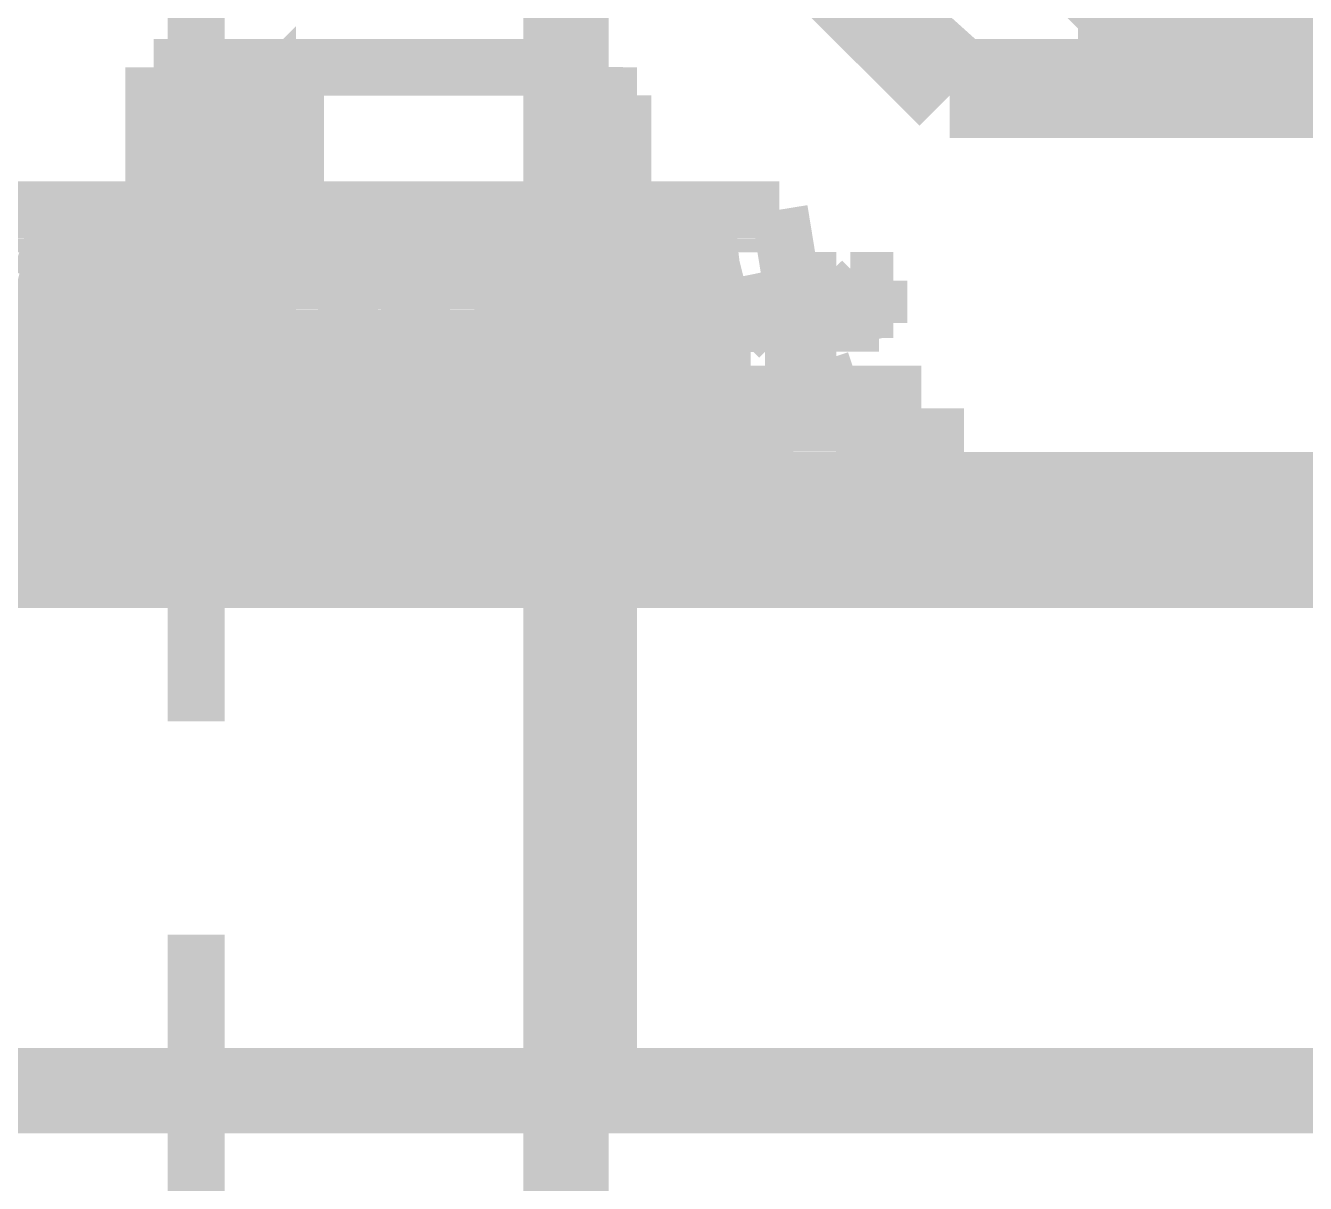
# Model space of a CAD drawing. Extents: x 0.1 to 11.6, y 0.3 to 16.2.
# Drawn here: x 8.0917 to 8.2417, y 13.2558 to 13.3916 of the extents above; entities that cross this region are included whole.
import ezdxf

# ---------------------------------------------------------------- set-up
doc = ezdxf.new("R2010")
doc.units = 0
doc.header["$MEASUREMENT"] = 0

msp = doc.modelspace()

# ---------------------------------------------------------------- linework, layer by layer
at = {"color": 0}
for points, const_width in [([(8.155, 13.25), (8.155, 13.9)], 0.01), ([(8.23167, 13.3867), (8.23167, 13.525)], 0.01), ([(8.11165, 13.4367), (8.11165, 13.3867)], 0.00667), ([(8.21669, 13.3834), (8.21832, 13.3834), (8.22, 13.385), (8.22, 13.3867), (8.22, 13.3883), (8.22, 13.39), (8.22, 13.3917), (8.22, 13.3933), (8.21832, 13.395), (8.21832, 13.3967), (8.21832, 13.3983), (8.21669, 13.3983), (8.21669, 13.4), (8.21669, 13.4017)], 0.01), ([(8.18332, 13.4), (8.19997, 13.3834)], 0.01), ([(8.185, 13.4017), (8.20167, 13.3867)], 0.00667), ([(8.21832, 13.3867), (8.22, 13.3867), (8.22168, 13.3867), (8.22168, 13.3883), (8.22168, 13.39), (8.22168, 13.3917), (8.22168, 13.3933), (8.22, 13.395), (8.22, 13.3967), (8.22, 13.3983), (8.21832, 13.3983), (8.21832, 13.4), (8.21832, 13.4017)], 0.00667), ([(8.22667, 13.3983), (8.22667, 13.3967), (8.22835, 13.3967), (8.22835, 13.395), (8.22999, 13.395)], 0.01), ([(8.22999, 13.395), (8.23167, 13.395)], 0.01), ([(8.22999, 13.395), (8.22999, 13.3834)], 0.01), ([(8.23167, 13.395), (8.22999, 13.395)], 0.01), ([(8.24001, 13.3967), (8.24001, 13.39)], 0.00667), ([(8.24669, 13.3834), (8.24501, 13.3834), (8.24333, 13.3834), (8.24333, 13.385), (8.24333, 13.3867), (8.24164, 13.3867), (8.24164, 13.3883), (8.24164, 13.39), (8.24164, 13.3917), (8.24164, 13.3933), (8.24164, 13.395)], 0.00667), ([(8.24669, 13.3867), (8.24501, 13.3867), (8.24333, 13.3867), (8.24333, 13.3883), (8.24333, 13.39), (8.24164, 13.39), (8.24164, 13.3917), (8.24164, 13.3933), (8.24164, 13.395)], 0.00667), ([(8.25667, 13.39), (8.24001, 13.39)], 0.00667), ([(8.11664, 13.3783), (8.11664, 13.38), (8.11664, 13.3817), (8.11833, 13.3817), (8.12001, 13.3834), (8.12001, 13.3817), (8.12169, 13.3817), (8.12332, 13.3817), (8.12332, 13.38), (8.12332, 13.3783)], 0.00667), ([(8.23167, 13.3867), (8.22999, 13.3867)], 0.01), ([(8.23167, 13.3867), (8.23335, 13.385), (8.23503, 13.3834)], 0.01), ([(8.10667, 13.3867), (8.13336, 13.3867)], 0.00667), ([(8.10667, 13.3867), (8.10667, 13.385)], 0.00667), ([(8.11165, 13.385), (8.11003, 13.3867)], 0.00667), ([(8.13336, 13.3867), (8.16, 13.3867)], 0.00667), ([(8.15668, 13.3867), (8.155, 13.385)], 0.00667), ([(8.16, 13.385), (8.16, 13.3867)], 0.00667), ([(8.20167, 13.3867), (8.20335, 13.3867), (8.20665, 13.3867), (8.21001, 13.3867), (8.21332, 13.3867), (8.21832, 13.3867)], 0.00667), ([(8.22999, 13.3867), (8.21832, 13.3867)], 0.00667), ([(8.23503, 13.3867), (8.23167, 13.3867)], 0.00667), ([(8.23167, 13.3867), (8.23335, 13.3867)], 0.00667), ([(8.23503, 13.3867), (8.28331, 13.3867)], 0.00667), ([(8.10667, 13.385), (8.10667, 13.37)], 0.00667), ([(8.11165, 13.385), (8.11165, 13.3417)], 0.00667), ([(8.155, 13.3417), (8.155, 13.385)], 0.00667), ([(8.16, 13.3834), (8.16, 13.385)], 0.00667), ([(8.19997, 13.3834), (8.20167, 13.3834), (8.20503, 13.3834), (8.20833, 13.3834), (8.21001, 13.3834), (8.21164, 13.3834), (8.21669, 13.3834)], 0.01), ([(8.22999, 13.3834), (8.21669, 13.3834)], 0.01), ([(8.22999, 13.3834), (8.23167, 13.3834)], 0.01), ([(8.22999, 13.3834), (8.23503, 13.3834)], 0.01), ([(8.28, 13.3834), (8.23503, 13.3834)], 0.01), ([(8.12001, 13.3834), (8.11664, 13.3817), (8.11501, 13.3783)], 0.00667), ([(8.12332, 13.3783), (8.12169, 13.3817), (8.12001, 13.3834)], 0.00667), ([(8.12001, 13.3834), (8.12169, 13.3834)], 0.00667), ([(8.16, 13.3783), (8.16, 13.38), (8.16, 13.3817), (8.16, 13.3834), (8.16, 13.3817)], 0.00667), ([(8.16168, 13.3834), (8.16, 13.3834)], 0.00667), ([(8.16168, 13.3834), (8.16168, 13.3783)], 0.00667), ([(8.23503, 13.3834), (8.23665, 13.3834)], 0.00667), ([(8.11833, 13.38), (8.11664, 13.3783)], 0.00667), ([(8.12001, 13.38), (8.11833, 13.38)], 0.00667), ([(8.11833, 13.38), (8.11833, 13.3783)], 0.00667), ([(8.12169, 13.3783), (8.12001, 13.38)], 0.00667), ([(8.12001, 13.38), (8.12169, 13.38), (8.12169, 13.3783)], 0.00667), ([(8.12001, 13.38), (8.12169, 13.38)], 0.00667), ([(8.16, 13.38), (8.16, 13.3783)], 0.00667), ([(8.16, 13.3783), (8.16, 13.38)], 0.00667), ([(8.16168, 13.38), (8.16, 13.38)], 0.00667), ([(8.16, 13.3767), (8.16, 13.38)], 0.00667), ([(8.11501, 13.3783), (8.11501, 13.3767)], 0.00667), ([(8.12332, 13.3783), (8.12332, 13.3767), (8.12332, 13.375), (8.12169, 13.375), (8.12169, 13.3733), (8.12001, 13.3733), (8.11833, 13.3733), (8.11833, 13.375), (8.11664, 13.375), (8.11664, 13.3767), (8.11664, 13.3783)], 0.00667), ([(8.11664, 13.3783), (8.11833, 13.3767)], 0.00667), ([(8.11664, 13.3783), (8.11833, 13.3783)], 0.00667), ([(8.11833, 13.3783), (8.11833, 13.3767)], 0.00667), ([(8.12001, 13.3767), (8.12169, 13.3783)], 0.00667), ([(8.12169, 13.3783), (8.12169, 13.3767), (8.12001, 13.3767)], 0.00667), ([(8.12169, 13.3783), (8.12332, 13.3783)], 0.00667), ([(8.12332, 13.3767), (8.12332, 13.3783)], 0.00667), ([(8.16, 13.3783), (8.16, 13.3767)], 0.00667), ([(8.16, 13.375), (8.16, 13.3733), (8.16, 13.375), (8.16, 13.3767), (8.16, 13.3783)], 0.00667), ([(8.16, 13.3767), (8.16, 13.3783)], 0.00667), ([(8.16168, 13.3783), (8.16, 13.3783)], 0.00667), ([(8.16168, 13.3783), (8.16168, 13.3733)], 0.00667), ([(8.11501, 13.3767), (8.11664, 13.375)], 0.00667), ([(8.11833, 13.3767), (8.12001, 13.3767)], 0.00667), ([(8.12001, 13.3767), (8.12169, 13.3767)], 0.00667), ([(8.12332, 13.375), (8.12332, 13.3767)], 0.00667), ([(8.16168, 13.3767), (8.16, 13.3767)], 0.00667), ([(8.11664, 13.375), (8.11833, 13.375)], 0.00667), ([(8.11664, 13.375), (8.11833, 13.3733)], 0.00667), ([(8.12169, 13.3733), (8.12169, 13.375)], 0.00667), ([(8.12169, 13.375), (8.12332, 13.375)], 0.00667), ([(8.11833, 13.3733), (8.12001, 13.3733)], 0.00667), ([(8.11833, 13.3733), (8.12001, 13.3733)], 0.00667), ([(8.12001, 13.3733), (8.12169, 13.3733)], 0.00667), ([(8.12001, 13.3733), (8.12169, 13.3733)], 0.00667), ([(8.16, 13.37), (8.16, 13.3733)], 0.00667), ([(8.16, 13.3733), (8.16168, 13.3733)], 0.00667), ([(8.12001, 13.37), (8.08832, 13.37)], 0.00667), ([(8.09332, 13.37), (8.09169, 13.3666)], 0.00667), ([(8.10499, 13.37), (8.13336, 13.37)], 0.00667), ([(8.10499, 13.37), (8.10499, 13.3683)], 0.00667), ([(8.13336, 13.37), (8.16168, 13.37)], 0.00667), ([(8.17833, 13.37), (8.14665, 13.37)], 0.00667), ([(8.16168, 13.3683), (8.16168, 13.37)], 0.00667), ([(8.17333, 13.37), (8.17503, 13.3666)], 0.00667), ([(8.17833, 13.37), (8.18001, 13.37)], 0.00667), ([(8.18001, 13.37), (8.18164, 13.36)], 0.00667), ([(8.10335, 13.3683), (8.09999, 13.3666)], 0.00667), ([(8.10335, 13.3683), (8.09999, 13.3666)], 0.00667), ([(8.10335, 13.3683), (8.13336, 13.3683)], 0.00667), ([(8.10335, 13.3683), (8.13336, 13.3683)], 0.00667), ([(8.10667, 13.3683), (8.10667, 13.365)], 0.00667), ([(8.13336, 13.3683), (8.16336, 13.3683)], 0.00667), ([(8.13336, 13.3683), (8.16336, 13.3683)], 0.00667), ([(8.16, 13.365), (8.16, 13.3683)], 0.00667), ([(8.16667, 13.3666), (8.16336, 13.3683)], 0.00667), ([(8.16667, 13.3666), (8.16336, 13.3683)], 0.00667), ([(8.12001, 13.3666), (8.09169, 13.3666)], 0.00667), ([(8.09169, 13.3666), (8.09169, 13.365)], 0.00667), ([(8.095, 13.3666), (8.09332, 13.3617)], 0.00667), ([(8.09668, 13.3666), (8.09668, 13.365)], 0.00667), ([(8.09831, 13.3666), (8.13336, 13.3666)], 0.00667), ([(8.09831, 13.3666), (8.13336, 13.3666)], 0.00667), ([(8.09831, 13.3666), (8.09999, 13.3666)], 0.00667), ([(8.10167, 13.3666), (8.09999, 13.365)], 0.00667), ([(8.10167, 13.3666), (8.09999, 13.365)], 0.00667), ([(8.10167, 13.3666), (8.09999, 13.365)], 0.00667), ([(8.10167, 13.3666), (8.13336, 13.3666)], 0.00667), ([(8.10167, 13.3666), (8.13336, 13.3666)], 0.00667), ([(8.10499, 13.3666), (8.10499, 13.365)], 0.00667), ([(8.10499, 13.3666), (8.10667, 13.3666)], 0.00667), ([(8.13336, 13.3666), (8.16835, 13.3666)], 0.00667), ([(8.13336, 13.3666), (8.16835, 13.3666)], 0.00667), ([(8.13336, 13.3666), (8.16499, 13.3666)], 0.00667), ([(8.13336, 13.3666), (8.16499, 13.3666)], 0.00667), ([(8.17503, 13.3666), (8.14665, 13.3666)], 0.00667), ([(8.16168, 13.365), (8.16168, 13.3666)], 0.00667), ([(8.16168, 13.3666), (8.16336, 13.3666)], 0.00667), ([(8.16667, 13.365), (8.16499, 13.3666)], 0.00667), ([(8.16667, 13.365), (8.16499, 13.3666)], 0.00667), ([(8.16667, 13.365), (8.16499, 13.3666)], 0.00667), ([(8.16835, 13.3666), (8.16997, 13.3666)], 0.00667), ([(8.16997, 13.365), (8.16997, 13.3666)], 0.00667), ([(8.17333, 13.3533), (8.17165, 13.3666)], 0.00667), ([(8.17165, 13.3666), (8.17333, 13.3666)], 0.00667), ([(8.17503, 13.3666), (8.17503, 13.365)], 0.00667), ([(8.12001, 13.365), (8.09169, 13.365)], 0.00667), ([(8.095, 13.365), (8.09332, 13.3583)], 0.00667), ([(8.09668, 13.365), (8.13336, 13.365)], 0.00667), ([(8.13336, 13.365), (8.09668, 13.365)], 0.00667), ([(8.09668, 13.365), (8.13336, 13.365)], 0.00667), ([(8.09668, 13.365), (8.09831, 13.365)], 0.00667), ([(8.09668, 13.365), (8.09831, 13.365)], 0.00667), ([(8.09831, 13.365), (8.09668, 13.365)], 0.00667), ([(8.09831, 13.365), (8.13336, 13.365)], 0.00667), ([(8.09831, 13.365), (8.13336, 13.365)], 0.00667), ([(8.09831, 13.365), (8.09999, 13.365)], 0.00667), ([(8.09831, 13.365), (8.09999, 13.365)], 0.00667), ([(8.09999, 13.365), (8.13336, 13.365)], 0.00667), ([(8.09999, 13.365), (8.13336, 13.365)], 0.00667), ([(8.09999, 13.365), (8.10167, 13.365)], 0.00667), ([(8.10167, 13.365), (8.09999, 13.3633)], 0.00667), ([(8.10167, 13.365), (8.13336, 13.365)], 0.00667), ([(8.10335, 13.365), (8.10499, 13.3633)], 0.00667), ([(8.10499, 13.365), (8.13336, 13.365)], 0.00667), ([(8.10667, 13.365), (8.10499, 13.365)], 0.00667), ([(8.10667, 13.365), (8.13336, 13.365)], 0.00667), ([(8.11664, 13.3567), (8.11664, 13.365)], 0.00667), ([(8.16997, 13.365), (8.13336, 13.365)], 0.00667), ([(8.13336, 13.365), (8.16997, 13.365)], 0.00667), ([(8.13336, 13.365), (8.16997, 13.365)], 0.00667), ([(8.13336, 13.365), (8.16835, 13.365)], 0.00667), ([(8.13336, 13.365), (8.16835, 13.365)], 0.00667), ([(8.13336, 13.365), (8.16667, 13.365)], 0.00667), ([(8.13336, 13.365), (8.16667, 13.365)], 0.00667), ([(8.13336, 13.365), (8.16499, 13.365)], 0.00667), ([(8.13336, 13.365), (8.16168, 13.365)], 0.00667), ([(8.13336, 13.365), (8.16, 13.365)], 0.00667), ([(8.17503, 13.365), (8.14665, 13.365)], 0.00667), ([(8.15001, 13.3567), (8.15001, 13.365)], 0.00667), ([(8.16168, 13.365), (8.16, 13.365)], 0.00667), ([(8.16336, 13.3633), (8.16336, 13.365)], 0.00667), ([(8.16667, 13.3633), (8.16499, 13.365)], 0.00667), ([(8.16667, 13.365), (8.16835, 13.365)], 0.00667), ([(8.16997, 13.365), (8.16835, 13.365)], 0.00667), ([(8.16835, 13.365), (8.16997, 13.365)], 0.00667), ([(8.16835, 13.365), (8.16997, 13.365)], 0.00667), ([(8.16997, 13.365), (8.17165, 13.365)], 0.00667), ([(8.16997, 13.365), (8.17165, 13.365)], 0.00667), ([(8.17333, 13.3583), (8.17165, 13.365)], 0.00667), ([(8.10335, 13.3633), (8.10167, 13.3633), (8.09999, 13.3633), (8.09999, 13.3617), (8.09831, 13.3617), (8.09831, 13.36), (8.09668, 13.36), (8.09668, 13.3583), (8.09668, 13.3567), (8.09668, 13.355), (8.09831, 13.355), (8.09831, 13.3533), (8.09999, 13.3533), (8.09999, 13.3517), (8.10167, 13.3517), (8.10335, 13.3517)], 0.00667), ([(8.13336, 13.3633), (8.09668, 13.3633)], 0.00667), ([(8.09668, 13.3633), (8.09831, 13.3633)], 0.00667), ([(8.09668, 13.3633), (8.09831, 13.3633)], 0.00667), ([(8.09831, 13.3633), (8.09999, 13.3633)], 0.00667), ([(8.09831, 13.3633), (8.09831, 13.3617)], 0.00667), ([(8.10335, 13.3517), (8.10667, 13.3533), (8.10835, 13.3567), (8.10667, 13.3617), (8.10335, 13.3633)], 0.00667), ([(8.10835, 13.3633), (8.10667, 13.3633), (8.10667, 13.3617), (8.10499, 13.3617), (8.10335, 13.3617), (8.10335, 13.36), (8.10335, 13.3583), (8.10335, 13.3567), (8.10335, 13.355), (8.10335, 13.3533), (8.10499, 13.3533), (8.10667, 13.3517), (8.10835, 13.3517)], 0.00667), ([(8.10667, 13.3633), (8.10499, 13.3633)], 0.00667), ([(8.10667, 13.3633), (8.13336, 13.3633)], 0.00667), ([(8.10667, 13.3633), (8.10667, 13.3617)], 0.00667), ([(8.10835, 13.3517), (8.11165, 13.3533), (8.11333, 13.3567), (8.11165, 13.3617), (8.10835, 13.3633)], 0.00667), ([(8.12332, 13.3633), (8.12169, 13.3633), (8.12169, 13.3617), (8.12001, 13.3617), (8.12001, 13.36), (8.11833, 13.36), (8.11833, 13.3583), (8.11833, 13.3567), (8.11833, 13.355), (8.12001, 13.355), (8.12001, 13.3533), (8.12169, 13.3533), (8.12169, 13.3517), (8.12332, 13.3517)], 0.00667), ([(8.12332, 13.3517), (8.12831, 13.3533), (8.12999, 13.3567), (8.12831, 13.3617), (8.12332, 13.3633)], 0.00667), ([(8.13336, 13.3633), (8.13499, 13.3633)], 0.00667), ([(8.16997, 13.3633), (8.13336, 13.3633)], 0.00667), ([(8.13336, 13.3633), (8.16, 13.3633)], 0.00667), ([(8.14333, 13.3633), (8.14165, 13.3633), (8.13997, 13.3633), (8.13997, 13.3617), (8.13835, 13.3617), (8.13835, 13.36), (8.13667, 13.3583), (8.13667, 13.3567), (8.13835, 13.355), (8.13835, 13.3533), (8.13997, 13.3533), (8.13997, 13.3517), (8.14165, 13.3517), (8.14333, 13.3517)], 0.00667), ([(8.14333, 13.3517), (8.14665, 13.3533), (8.14833, 13.3567), (8.14665, 13.3617), (8.14333, 13.3633)], 0.00667), ([(8.15831, 13.3633), (8.15668, 13.3633), (8.155, 13.3617), (8.15332, 13.3617), (8.15332, 13.36), (8.15332, 13.3583), (8.15332, 13.3567), (8.15332, 13.355), (8.15332, 13.3533), (8.155, 13.3533), (8.155, 13.3517), (8.15668, 13.3517), (8.15831, 13.3517)], 0.00667), ([(8.16336, 13.3633), (8.16168, 13.3633), (8.16168, 13.3617), (8.16, 13.3617), (8.16, 13.36), (8.15831, 13.36), (8.15831, 13.3583), (8.15831, 13.3567), (8.15831, 13.355), (8.16, 13.355), (8.16, 13.3533), (8.16168, 13.3533), (8.16168, 13.3517), (8.16336, 13.3517)], 0.00667), ([(8.15831, 13.3517), (8.16168, 13.3533), (8.16336, 13.3567), (8.16168, 13.3617), (8.15831, 13.3633)], 0.00667), ([(8.16168, 13.3633), (8.16, 13.3633)], 0.00667), ([(8.16, 13.3617), (8.16, 13.3633)], 0.00667), ([(8.16336, 13.3517), (8.16835, 13.3533), (8.16997, 13.3567), (8.16835, 13.3617), (8.16336, 13.3633)], 0.00667), ([(8.16835, 13.3633), (8.16997, 13.3633)], 0.00667), ([(8.16835, 13.3633), (8.16997, 13.3633)], 0.00667), ([(8.16835, 13.3617), (8.16835, 13.3633)], 0.00667), ([(8.16997, 13.3633), (8.17165, 13.3633)], 0.00667), ([(8.09332, 13.3617), (8.095, 13.3483)], 0.00667), ([(8.09831, 13.36), (8.09831, 13.3617)], 0.00667), ([(8.10667, 13.3617), (8.13336, 13.3617)], 0.00667), ([(8.10667, 13.3533), (8.10835, 13.355), (8.10835, 13.36), (8.10667, 13.3617)], 0.00667), ([(8.11165, 13.3617), (8.11165, 13.31)], 0.00667), ([(8.13336, 13.3617), (8.16, 13.3617)], 0.00667), ([(8.16, 13.3617), (8.15831, 13.36), (8.15831, 13.355), (8.16, 13.3533)], 0.00667), ([(8.16835, 13.3617), (8.16835, 13.36)], 0.00667), ([(8.18332, 13.3583), (8.18332, 13.36), (8.18164, 13.36), (8.18332, 13.36), (8.18332, 13.3617)], 0.00667), ([(8.18332, 13.3617), (8.18164, 13.3617)], 0.00667), ([(8.185, 13.3617), (8.18332, 13.3617)], 0.00667), ([(8.185, 13.3617), (8.185, 13.36), (8.185, 13.3583)], 0.00667), ([(8.185, 13.3583), (8.185, 13.3617)], 0.00667), ([(8.185, 13.3617), (8.18668, 13.3617)], 0.00667), ([(8.185, 13.3583), (8.185, 13.36), (8.185, 13.3617)], 0.00667), ([(8.185, 13.3617), (8.18668, 13.3617)], 0.00667), ([(8.185, 13.3617), (8.18668, 13.36)], 0.00667), ([(8.18832, 13.3617), (8.18668, 13.36)], 0.00667), ([(8.18832, 13.3583), (8.18832, 13.3617)], 0.00667), ([(8.18832, 13.3583), (8.18832, 13.3617)], 0.00667), ([(8.18832, 13.3617), (8.19, 13.3617)], 0.00667), ([(8.19168, 13.3617), (8.18832, 13.3617)], 0.00667), ([(8.19168, 13.36), (8.19168, 13.3617)], 0.00667), ([(8.19168, 13.36), (8.19168, 13.3617)], 0.00667), ([(8.19168, 13.3617), (8.19336, 13.3617)], 0.00667), ([(8.09831, 13.36), (8.09668, 13.3567), (8.09831, 13.355)], 0.00667), ([(8.16835, 13.355), (8.16997, 13.3567), (8.16835, 13.36)], 0.00667), ([(8.18164, 13.36), (8.17333, 13.3583)], 0.00667), ([(8.17833, 13.3567), (8.17833, 13.36)], 0.00667), ([(8.18164, 13.36), (8.17833, 13.36)], 0.00667), ([(8.17833, 13.36), (8.17833, 13.3583)], 0.00667), ([(8.19, 13.36), (8.17833, 13.3583)], 0.00667), ([(8.18332, 13.3583), (8.18164, 13.36)], 0.00667), ([(8.18164, 13.36), (8.18332, 13.36)], 0.00667), ([(8.18332, 13.355), (8.18332, 13.3567), (8.18332, 13.3583), (8.18164, 13.3583), (8.18164, 13.36)], 0.00667), ([(8.18164, 13.36), (8.18332, 13.36)], 0.00667), ([(8.18164, 13.36), (8.18332, 13.36)], 0.00667), ([(8.18668, 13.3583), (8.18668, 13.36)], 0.00667), ([(8.19168, 13.36), (8.19, 13.36)], 0.00667), ([(8.19168, 13.36), (8.19, 13.36)], 0.00667), ([(8.19168, 13.36), (8.19, 13.36)], 0.00667), ([(8.19168, 13.3567), (8.19168, 13.36)], 0.00667), ([(8.19168, 13.3583), (8.19168, 13.36)], 0.00667), ([(8.19168, 13.3583), (8.19168, 13.36)], 0.00667), ([(8.19168, 13.36), (8.19336, 13.36)], 0.00667), ([(8.19168, 13.3583), (8.19168, 13.36)], 0.00667), ([(8.19168, 13.36), (8.19336, 13.36)], 0.00667), ([(8.19168, 13.36), (8.19168, 13.3583)], 0.00667), ([(8.19168, 13.3583), (8.19168, 13.36)], 0.00667), ([(8.19168, 13.36), (8.19336, 13.36)], 0.00667), ([(8.19168, 13.36), (8.19336, 13.36)], 0.00667), ([(8.09332, 13.3583), (8.09332, 13.3533)], 0.00667), ([(8.17333, 13.3533), (8.17333, 13.355), (8.17333, 13.3567), (8.17333, 13.3583)], 0.00667), ([(8.17333, 13.3583), (8.17503, 13.3583)], 0.00667), ([(8.17333, 13.3583), (8.17333, 13.3567), (8.17333, 13.355), (8.17333, 13.3533)], 0.00667), ([(8.17833, 13.3567), (8.17833, 13.3583)], 0.00667), ([(8.17833, 13.3567), (8.17833, 13.3583)], 0.00667), ([(8.17833, 13.355), (8.19168, 13.3583)], 0.00667), ([(8.17833, 13.3583), (8.18001, 13.3583)], 0.00667), ([(8.17833, 13.3583), (8.18001, 13.3583)], 0.00667), ([(8.18332, 13.355), (8.18332, 13.3567), (8.18332, 13.3583)], 0.00667), ([(8.185, 13.3583), (8.18332, 13.3583)], 0.00667), ([(8.18332, 13.3583), (8.185, 13.3583)], 0.00667), ([(8.18332, 13.355), (8.18332, 13.3583)], 0.00667), ([(8.18332, 13.3583), (8.18332, 13.3567), (8.18332, 13.355)], 0.00667), ([(8.185, 13.3583), (8.185, 13.3567), (8.185, 13.355)], 0.00667), ([(8.185, 13.3583), (8.18668, 13.3583)], 0.00667), ([(8.18668, 13.355), (8.185, 13.3583)], 0.00667), ([(8.18668, 13.3567), (8.18668, 13.3583)], 0.00667), ([(8.19, 13.3567), (8.18832, 13.3583)], 0.00667), ([(8.18832, 13.3567), (8.18832, 13.3583)], 0.00667), ([(8.19168, 13.3567), (8.19168, 13.3583)], 0.00667), ([(8.19168, 13.3583), (8.19336, 13.3583)], 0.00667), ([(8.19168, 13.3583), (8.19336, 13.3583)], 0.00667), ([(8.11664, 13.355), (8.11664, 13.3567)], 0.00667), ([(8.15001, 13.355), (8.15001, 13.3567)], 0.00667), ([(8.18001, 13.355), (8.17833, 13.3567)], 0.00667), ([(8.17833, 13.355), (8.17833, 13.3567)], 0.00667), ([(8.17833, 13.3567), (8.18001, 13.3567)], 0.00667), ([(8.17833, 13.3567), (8.17833, 13.355)], 0.00667), ([(8.17833, 13.3567), (8.18001, 13.3567)], 0.00667), ([(8.18668, 13.3567), (8.18668, 13.355)], 0.00667), ([(8.18668, 13.3567), (8.18832, 13.3567)], 0.00667), ([(8.18832, 13.3567), (8.19, 13.3567)], 0.00667), ([(8.19, 13.3567), (8.19168, 13.3567)], 0.00667), ([(8.09831, 13.3533), (8.09831, 13.355)], 0.00667), ([(8.11664, 13.355), (8.15001, 13.355)], 0.00667), ([(8.16835, 13.355), (8.16835, 13.3533)], 0.00667), ([(8.17333, 13.3533), (8.18332, 13.355)], 0.00667), ([(8.17833, 13.355), (8.18001, 13.355)], 0.00667), ([(8.18001, 13.355), (8.18332, 13.355)], 0.00667), ([(8.185, 13.355), (8.18332, 13.355)], 0.00667), ([(8.18332, 13.355), (8.185, 13.355)], 0.00667), ([(8.18332, 13.355), (8.18332, 13.3517)], 0.00667), ([(8.18332, 13.355), (8.185, 13.355)], 0.00667), ([(8.18332, 13.355), (8.185, 13.355)], 0.00667), ([(8.185, 13.355), (8.18668, 13.355)], 0.00667), ([(8.09332, 13.3533), (8.09169, 13.3517)], 0.00667), ([(8.095, 13.3533), (8.09332, 13.3533)], 0.00667), ([(8.09831, 13.3533), (8.09831, 13.3517)], 0.00667), ([(8.10667, 13.3533), (8.13336, 13.3533)], 0.00667), ([(8.10667, 13.3533), (8.10667, 13.3517)], 0.00667), ([(8.13336, 13.3533), (8.16, 13.3533)], 0.00667), ([(8.16, 13.3517), (8.16, 13.3533)], 0.00667), ([(8.16835, 13.3533), (8.16997, 13.3533)], 0.00667), ([(8.16835, 13.3533), (8.16997, 13.3533)], 0.00667), ([(8.17333, 13.3533), (8.16835, 13.3533)], 0.00667), ([(8.17333, 13.3533), (8.17333, 13.3517), (8.17165, 13.3517), (8.17333, 13.3517)], 0.00667), ([(8.17333, 13.3533), (8.17503, 13.3533)], 0.00667), ([(8.17333, 13.3517), (8.17333, 13.3533)], 0.00667), ([(8.17333, 13.3533), (8.17503, 13.3533)], 0.00667), ([(8.17333, 13.3533), (8.17503, 13.3517)], 0.00667), ([(8.17333, 13.3533), (8.17503, 13.3533)], 0.00667), ([(8.18332, 13.3517), (8.185, 13.3467)], 0.01), ([(8.09169, 13.3517), (8.09169, 13.35), (8.09, 13.35), (8.09169, 13.35), (8.09169, 13.3483)], 0.00667), ([(8.09668, 13.3517), (8.13336, 13.3517)], 0.00667), ([(8.09668, 13.3517), (8.09831, 13.3517)], 0.00667), ([(8.09831, 13.3517), (8.09668, 13.3517)], 0.00667), ([(8.09831, 13.3517), (8.09999, 13.3517)], 0.00667), ([(8.09999, 13.3517), (8.10167, 13.35)], 0.00667), ([(8.10499, 13.3517), (8.10335, 13.35)], 0.00667), ([(8.10499, 13.3517), (8.10667, 13.3517)], 0.00667), ([(8.10667, 13.3517), (8.13336, 13.3517)], 0.00667), ([(8.13336, 13.3517), (8.13499, 13.3517)], 0.00667), ([(8.13336, 13.3517), (8.16997, 13.3517)], 0.00667), ([(8.13336, 13.3517), (8.16, 13.3517)], 0.00667), ([(8.16, 13.3517), (8.16168, 13.3517)], 0.00667), ([(8.16336, 13.35), (8.16336, 13.3517)], 0.00667), ([(8.16499, 13.35), (8.16667, 13.3517)], 0.00667), ([(8.16997, 13.3517), (8.16835, 13.3517)], 0.00667), ([(8.16835, 13.3517), (8.16997, 13.3517)], 0.00667), ([(8.16835, 13.3517), (8.16997, 13.3517)], 0.00667), ([(8.16835, 13.3517), (8.17333, 13.3517)], 0.00667), ([(8.16997, 13.3517), (8.17165, 13.3517)], 0.00667), ([(8.17165, 13.3483), (8.17165, 13.3517)], 0.00667), ([(8.17503, 13.3517), (8.17503, 13.35), (8.17665, 13.35), (8.17503, 13.35), (8.17503, 13.3483)], 0.00667), ([(8.09668, 13.35), (8.13336, 13.35)], 0.00667), ([(8.09668, 13.35), (8.13336, 13.35)], 0.00667), ([(8.09668, 13.35), (8.13336, 13.35)], 0.00667), ([(8.09668, 13.35), (8.09831, 13.35)], 0.00667), ([(8.09668, 13.35), (8.09831, 13.35)], 0.00667), ([(8.09668, 13.35), (8.09831, 13.35)], 0.00667), ([(8.09668, 13.35), (8.09668, 13.3483)], 0.00667), ([(8.09831, 13.35), (8.13336, 13.35)], 0.00667), ([(8.09831, 13.35), (8.13336, 13.35)], 0.00667), ([(8.09831, 13.35), (8.09999, 13.35)], 0.00667), ([(8.09831, 13.35), (8.09999, 13.35)], 0.00667), ([(8.09999, 13.35), (8.13336, 13.35)], 0.00667), ([(8.09999, 13.35), (8.13336, 13.35)], 0.00667), ([(8.09999, 13.35), (8.10167, 13.3483)], 0.00667), ([(8.09999, 13.35), (8.10167, 13.3483)], 0.00667), ([(8.09999, 13.35), (8.10167, 13.35)], 0.00667), ([(8.09999, 13.35), (8.10167, 13.3483)], 0.00667), ([(8.10167, 13.35), (8.13336, 13.35)], 0.00667), ([(8.10499, 13.35), (8.13336, 13.35)], 0.00667), ([(8.10499, 13.35), (8.10667, 13.35)], 0.00667), ([(8.10499, 13.35), (8.10499, 13.3483)], 0.00667), ([(8.10667, 13.35), (8.13336, 13.35)], 0.00667), ([(8.10667, 13.35), (8.10667, 13.3467)], 0.00667), ([(8.13336, 13.35), (8.16997, 13.35)], 0.00667), ([(8.13336, 13.35), (8.16997, 13.35)], 0.00667), ([(8.13336, 13.35), (8.16997, 13.35)], 0.00667), ([(8.13336, 13.35), (8.16835, 13.35)], 0.00667), ([(8.13336, 13.35), (8.16835, 13.35)], 0.00667), ([(8.13336, 13.35), (8.16667, 13.35)], 0.00667), ([(8.13336, 13.35), (8.16667, 13.35)], 0.00667), ([(8.13336, 13.35), (8.16499, 13.35)], 0.00667), ([(8.13336, 13.35), (8.16, 13.35)], 0.00667), ([(8.13336, 13.35), (8.16168, 13.35)], 0.00667), ([(8.16, 13.35), (8.16168, 13.35)], 0.00667), ([(8.16, 13.3467), (8.16, 13.35)], 0.00667), ([(8.16168, 13.3483), (8.16168, 13.35)], 0.00667), ([(8.16499, 13.3483), (8.16667, 13.35)], 0.00667), ([(8.16499, 13.3483), (8.16667, 13.35)], 0.00667), ([(8.16499, 13.3483), (8.16667, 13.35)], 0.00667), ([(8.16667, 13.35), (8.16835, 13.35)], 0.00667), ([(8.16835, 13.35), (8.16997, 13.35)], 0.00667), ([(8.16835, 13.35), (8.16997, 13.35)], 0.00667), ([(8.16835, 13.35), (8.16997, 13.35)], 0.00667), ([(8.16997, 13.35), (8.17165, 13.35)], 0.00667), ([(8.16997, 13.35), (8.17165, 13.35)], 0.00667), ([(8.16997, 13.3483), (8.16997, 13.35)], 0.00667), ([(8.06999, 13.3467), (8.095, 13.3467)], 0.01), ([(8.095, 13.3467), (8.09169, 13.3483)], 0.00667), ([(8.095, 13.3467), (8.10835, 13.3467)], 0.01), ([(8.095, 13.3483), (8.09668, 13.3483), (8.09831, 13.3483)], 0.00667), ([(8.095, 13.3483), (8.09999, 13.3483)], 0.00667), ([(8.095, 13.3483), (8.09668, 13.3483)], 0.00667), ([(8.09831, 13.3483), (8.13336, 13.3483)], 0.00667), ([(8.09831, 13.3483), (8.09999, 13.3483)], 0.00667), ([(8.09831, 13.3483), (8.09999, 13.3483)], 0.00667), ([(8.09999, 13.3483), (8.10335, 13.3483), (8.10667, 13.3483), (8.11165, 13.3483), (8.11664, 13.3483), (8.12169, 13.3483), (8.12831, 13.3483), (8.12999, 13.3483)], 0.00667), ([(8.09999, 13.3483), (8.10335, 13.3467)], 0.00667), ([(8.09999, 13.3483), (8.10335, 13.3467)], 0.00667), ([(8.10167, 13.3483), (8.13336, 13.3483)], 0.00667), ([(8.10167, 13.3483), (8.13336, 13.3483)], 0.00667), ([(8.10499, 13.3483), (8.10667, 13.3483)], 0.00667), ([(8.10667, 13.345), (8.10835, 13.345), (8.10835, 13.3467)], 0.01), ([(8.12999, 13.3483), (8.13336, 13.3483)], 0.00667), ([(8.12999, 13.3483), (8.13336, 13.3483)], 0.00667), ([(8.15831, 13.3467), (8.15831, 13.345), (8.16, 13.345)], 0.01), ([(8.15831, 13.3467), (8.17165, 13.3467)], 0.01), ([(8.16336, 13.3467), (8.16667, 13.3483)], 0.00667), ([(8.16336, 13.3467), (8.16667, 13.3483)], 0.00667), ([(8.17165, 13.3467), (8.19667, 13.3467)], 0.01), ([(8.17165, 13.3467), (8.17503, 13.3483)], 0.00667), ([(8.185, 13.3467), (8.18668, 13.3467)], 0.01), ([(8.19667, 13.345), (8.19667, 13.3467)], 0.01), ([(8.18164, 13.345), (8.08501, 13.345)], 0.01), ([(8.09332, 13.3333), (8.09332, 13.3467)], 0.00667), ([(8.095, 13.3467), (8.12001, 13.3467)], 0.00667), ([(8.095, 13.345), (8.095, 13.3467)], 0.00667), ([(8.10335, 13.3467), (8.13336, 13.3467)], 0.00667), ([(8.10335, 13.3467), (8.13336, 13.3467)], 0.00667), ([(8.10499, 13.3467), (8.10499, 13.345)], 0.00667), ([(8.13336, 13.3467), (8.16336, 13.3467)], 0.00667), ([(8.13336, 13.3467), (8.16336, 13.3467)], 0.00667), ([(8.14665, 13.3467), (8.17165, 13.3467)], 0.00667), ([(8.16168, 13.345), (8.16168, 13.3467)], 0.00667), ([(8.17165, 13.345), (8.17165, 13.3467)], 0.00667), ([(8.17333, 13.3467), (8.17333, 13.3333)], 0.00667), ([(8.18001, 13.345), (8.17833, 13.345), (8.17833, 13.3467)], 0.00667), ([(8.18832, 13.345), (8.18668, 13.345), (8.185, 13.345), (8.185, 13.3467)], 0.00667), ([(8.19, 13.3333), (8.19, 13.3467)], 0.00667), ([(8.19667, 13.345), (8.19667, 13.3333)], 0.01), ([(8.095, 13.345), (8.08832, 13.3383)], 0.00667), ([(8.12001, 13.345), (8.095, 13.345)], 0.00667), ([(8.09999, 13.345), (8.10167, 13.3433)], 0.00667), ([(8.10167, 13.3433), (8.10335, 13.3433), (8.10335, 13.345)], 0.00667), ([(8.10499, 13.345), (8.13336, 13.345)], 0.00667), ([(8.10667, 13.345), (8.10667, 13.3417)], 0.00667), ([(8.12169, 13.345), (8.12831, 13.345)], 0.00667), ([(8.12169, 13.345), (8.12332, 13.345)], 0.00667), ([(8.12169, 13.345), (8.12332, 13.345)], 0.00667), ([(8.12332, 13.345), (8.125, 13.345)], 0.00667), ([(8.125, 13.345), (8.12668, 13.345)], 0.00667), ([(8.125, 13.345), (8.12668, 13.345)], 0.00667), ([(8.12668, 13.345), (8.12831, 13.345)], 0.00667), ([(8.12668, 13.345), (8.12831, 13.345)], 0.00667), ([(8.12831, 13.345), (8.12999, 13.345)], 0.00667), ([(8.12831, 13.345), (8.12999, 13.345)], 0.00667), ([(8.12999, 13.345), (8.13167, 13.345)], 0.00667), ([(8.12999, 13.345), (8.13167, 13.345)], 0.00667), ([(8.12999, 13.345), (8.13167, 13.345)], 0.00667), ([(8.12999, 13.345), (8.13167, 13.345)], 0.00667), ([(8.12999, 13.345), (8.13167, 13.345)], 0.00667), ([(8.12999, 13.345), (8.13167, 13.345)], 0.00667), ([(8.13167, 13.345), (8.13336, 13.345)], 0.00667), ([(8.13167, 13.345), (8.13336, 13.345)], 0.00667), ([(8.13167, 13.345), (8.13499, 13.345)], 0.00667), ([(8.13336, 13.345), (8.16168, 13.345)], 0.00667), ([(8.13336, 13.345), (8.13499, 13.345)], 0.00667), ([(8.13499, 13.345), (8.13667, 13.345)], 0.00667), ([(8.13499, 13.345), (8.13667, 13.345)], 0.00667), ([(8.13667, 13.345), (8.13835, 13.345)], 0.00667), ([(8.13667, 13.345), (8.13835, 13.345)], 0.00667), ([(8.13667, 13.345), (8.13835, 13.345)], 0.00667), ([(8.13667, 13.345), (8.13835, 13.345)], 0.00667), ([(8.13835, 13.345), (8.13997, 13.345)], 0.00667), ([(8.13835, 13.345), (8.13997, 13.345)], 0.00667), ([(8.13835, 13.345), (8.13997, 13.345)], 0.00667), ([(8.13835, 13.345), (8.13997, 13.345)], 0.00667), ([(8.13997, 13.345), (8.14165, 13.345)], 0.00667), ([(8.13997, 13.345), (8.14165, 13.345)], 0.00667), ([(8.13997, 13.345), (8.14165, 13.345)], 0.00667), ([(8.14165, 13.345), (8.13997, 13.345)], 0.00667), ([(8.13997, 13.345), (8.14165, 13.345)], 0.00667), ([(8.14165, 13.345), (8.14333, 13.345)], 0.00667), ([(8.14165, 13.345), (8.14333, 13.345)], 0.00667), ([(8.14165, 13.345), (8.14333, 13.345)], 0.00667), ([(8.14165, 13.345), (8.14333, 13.345)], 0.00667), ([(8.14333, 13.345), (8.14501, 13.345)], 0.00667), ([(8.14333, 13.345), (8.14501, 13.345)], 0.00667), ([(8.14333, 13.345), (8.14501, 13.345)], 0.00667), ([(8.14501, 13.345), (8.14665, 13.345)], 0.00667), ([(8.14501, 13.345), (8.14665, 13.345)], 0.00667), ([(8.17165, 13.345), (8.14665, 13.345)], 0.00667), ([(8.16, 13.3417), (8.16, 13.345)], 0.00667), ([(8.17165, 13.345), (8.17833, 13.3383)], 0.00667), ([(8.19168, 13.345), (8.18164, 13.345)], 0.00667), ([(8.19667, 13.345), (8.19168, 13.345)], 0.00667), ([(8.10667, 13.3417), (8.10667, 13.34)], 0.00667), ([(8.11003, 13.34), (8.11165, 13.3417)], 0.00667), ([(8.155, 13.3417), (8.15668, 13.34)], 0.00667), ([(8.16, 13.34), (8.16, 13.3417)], 0.00667), ([(8.10667, 13.34), (8.13336, 13.34)], 0.00667), ([(8.13336, 13.34), (8.16, 13.34)], 0.00667), ([(8.02165, 13.3366), (8.09999, 13.3366)], 0.01), ([(8.10335, 13.3383), (8.08832, 13.3383)], 0.00667), ([(8.09999, 13.3366), (8.24669, 13.3366)], 0.01), ([(8.10335, 13.3383), (8.10835, 13.3383)], 0.00667), ([(8.10335, 13.3383), (8.10335, 13.3333)], 0.00667), ([(8.10835, 13.3383), (8.15831, 13.3383)], 0.00667), ([(8.15831, 13.3383), (8.16336, 13.3383)], 0.00667), ([(8.16336, 13.3383), (8.16336, 13.3333)], 0.00667), ([(8.17833, 13.3383), (8.16336, 13.3383)], 0.00667), ([(8.17833, 13.3383), (8.17833, 13.335)], 0.00667), ([(8.17833, 13.3383), (8.185, 13.3383)], 0.00667), ([(8.185, 13.3383), (8.19, 13.3383)], 0.00667), ([(8.19, 13.3383), (8.19, 13.3333)], 0.00667), ([(8.10667, 13.3366), (8.10667, 13.3283)], 0.00667), ([(8.12332, 13.3366), (8.12332, 13.3283)], 0.00667), ([(8.12668, 13.3366), (8.12668, 13.3283)], 0.00667), ([(8.13667, 13.3283), (8.13667, 13.3366)], 0.00667), ([(8.13997, 13.3283), (8.13997, 13.3366)], 0.00667), ([(8.16, 13.3333), (8.16, 13.3366)], 0.00667), ([(8.19168, 13.3366), (8.19168, 13.3283)], 0.00667), ([(8.19336, 13.3366), (8.19336, 13.3283)], 0.00667), ([(8.20335, 13.3283), (8.20335, 13.3366)], 0.00667), ([(8.20503, 13.3283), (8.20503, 13.3366)], 0.00667), ([(8.21001, 13.3283), (8.21001, 13.3366)], 0.00667), ([(8.22, 13.3366), (8.22, 13.3283)], 0.00667), ([(8.23167, 13.3283), (8.23167, 13.3366)], 0.00667), ([(8.04497, 13.3333), (8.24669, 13.3333)], 0.01), ([(8.10335, 13.335), (8.08664, 13.335)], 0.00667), ([(8.18001, 13.335), (8.16336, 13.335)], 0.00667), ([(8.18001, 13.335), (8.18001, 13.3333)], 0.00667), ([(8.09332, 13.3283), (8.09332, 13.3333)], 0.00667), ([(8.16, 13.3333), (8.15332, 13.3333)], 0.00667), ([(8.15831, 13.3283), (8.15831, 13.33), (8.15831, 13.3317), (8.16, 13.3317), (8.16, 13.3333)], 0.00667), ([(8.16, 13.3333), (8.16168, 13.3333)], 0.00667), ([(8.16168, 13.3283), (8.16168, 13.3333)], 0.00667), ([(8.17333, 13.3283), (8.17333, 13.3333)], 0.00667), ([(8.19, 13.3283), (8.19, 13.3333)], 0.00667), ([(8.02165, 13.3283), (8.09999, 13.3283)], 0.01), ([(8.09999, 13.3283), (8.24669, 13.3283)], 0.01), ([(8.15831, 13.3267), (8.15831, 13.3283)], 0.01), ([(8.10499, 13.3283), (8.04497, 13.3283)], 0.00667), ([(8.18164, 13.3283), (8.13167, 13.3283)], 0.00667), ([(8.15831, 13.2667), (8.15831, 13.3267)], 0.01), ([(8.26665, 13.3283), (8.20665, 13.3283)], 0.00667), ([(8.11165, 13.285), (8.11165, 13.25)], 0.00667), ([(8.04497, 13.2667), (8.24669, 13.2667)], 0.01)]:
    msp.add_lwpolyline(points, dxfattribs=dict(at, const_width=const_width))
at = {"color": 0, "const_width": 0.00667}
msp.add_lwpolyline([(8.16835, 13.3533), (8.16835, 13.3517), (8.16835, 13.3533)], close=True, dxfattribs=at)

doc.saveas('drawing.dxf')
